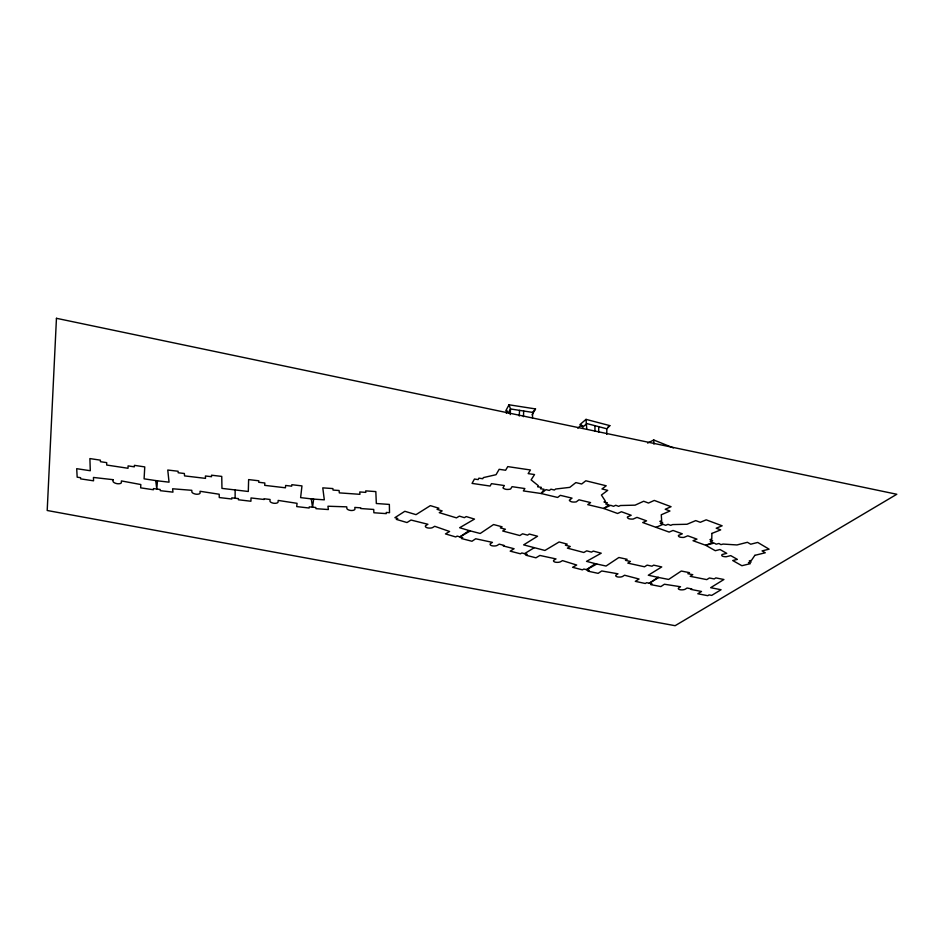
<?xml version="1.0" encoding="UTF-8"?>
<svg xmlns="http://www.w3.org/2000/svg" width="944" height="944" viewBox="0 0 944 944"><rect width="100%" height="100%" fill="white"/><g stroke="black" fill="none" stroke-linecap="round" stroke-linejoin="round"><path stroke-width="1.42" d="M235.115 498.231L235.15 489.936M606.768 434.382L606.827 428.788L609.848 425.626L586.023 419.372L579.899 424.647L582.814 427.042L586.861 423.585L606.827 428.788M598.661 432.293L598.744 426.688M594.909 431.325L595.003 425.709M586.767 429.19L586.023 419.372M532.463 418.062L532.687 412.41L535.519 408.929L509.017 404.787L505.819 410.723L508.368 412.858L510.492 408.953L509.017 404.787M523.448 416.67L523.684 411.006M519.271 416.033L519.519 410.369M510.232 414.617L510.492 408.953L532.687 412.41M506.303 413.189L507.494 410.982M532.097 414.805L535.519 408.929M577.787 428.163L581.421 425.036L583.368 426.641M607.759 427.349L609.848 425.626M524.51 553.656L534.316 547.673M647.619 443.066L653.755 439.987L673.367 447.893M656.009 527.342L663.03 524.345M653.755 439.987L653.909 444.117M113.044 479.67L113.032 481.393A4.673 1.805 9.9 0 0 116.749 483.611L117.622 483.741A4.673 1.805 9.9 0 0 121.363 482.644L121.398 480.921L140.821 484.543L140.656 487.847L153.365 489.747L153.447 488.579L160.15 489.476L160.303 490.668L172.953 492.143L172.61 488.78L191.785 490.314L191.903 492.048A4.59 1.794 8.5 0 0 195.679 494.125L196.529 494.231A4.59 1.794 8.6 0 0 200.093 493.004L200.01 491.281L219.185 494.231L219.268 497.547L231.811 499.01L231.799 497.842L238.431 498.609L238.419 499.777L250.915 501.24L251.021 497.948L264.096 499.482L264.131 498.774L270.067 499.47L269.972 501.17A4.519 1.794 7.2 0 0 273.477 503.211L274.326 503.317A4.519 1.794 7.2 0 0 278.055 502.114L278.197 500.426L297.065 503.329L296.711 506.586L309.113 508.025L309.266 506.881L315.803 507.494L315.98 508.674L328.359 509.548L327.946 506.232L346.731 506.845L346.896 508.568A4.484 1.794 5.7 0 0 350.637 510.456L351.487 510.515A4.484 1.794 5.7 0 0 354.944 509.135L354.814 507.424L360.714 507.837L360.761 508.545L373.73 509.453L373.883 512.757L386.273 513.63L386.238 512.462L389.518 512.698L389.353 504.426L376.326 503.506L375.83 491.6L365.729 490.88L365.824 492.379L359.77 491.954L359.935 494.326L339.321 492.874L339.085 490.502L333.043 490.078L332.878 488.567L322.777 487.859L324.311 499.848L311.284 498.928L312.535 507.27L313.656 499.152L300.617 497.618L301.962 485.9L291.849 484.697L291.696 486.172L285.631 485.464L285.43 487.8L264.709 485.358L264.827 482.998L258.739 482.278L258.809 480.791L248.626 479.587L248.307 491.482L221.958 488.39L221.746 476.413L211.503 475.198L211.55 476.708L205.414 475.977L205.521 478.372L184.552 475.894L184.363 473.499L178.204 472.767L178.074 471.245L167.761 470.029L169.047 482.172L155.725 480.614L156.798 489.086L157.459 480.838L144.09 478.832L144.762 466.914L134.378 465.333L134.319 466.843L128.089 465.888L128.03 468.271L106.707 465.038L106.696 462.643L100.418 461.687L100.394 460.165L89.892 458.572L90.294 470.737L76.7 468.684L77.172 477.18L80.582 477.688L80.641 478.879L93.55 480.815L93.456 477.452L113.044 479.67M711.882 533.431L711.776 538.906L709.959 539.638L712.602 540.605L710.277 541.526L712.826 542.458L705.687 545.278L693.038 540.711L696.955 539.13L687.81 535.814L683.975 537.384A5.369 2.077 -0.3 0 1 679.68 537.03A5.369 2.065 -0.3 0 1 678.476 535.401L682.3 533.82L673.025 530.457L669.143 532.086L642.722 522.539L646.569 520.864L636.964 517.371L633.2 519.047A5.463 2.195 0.5 0 1 628.787 518.681A5.463 2.195 0.4 0 1 627.418 516.958L631.17 515.271L621.423 511.742L617.6 513.477L603.806 508.486L587.758 504.651L590.555 502.586L578.979 499.813L576.288 501.854A5.558 2.301 1.5 0 1 571.722 501.866A5.546 2.301 1.4 0 1 569.35 500.202L572.017 498.137L560.335 495.34L557.644 497.453L541.195 493.523L523.354 490.915L524.876 488.555L512.061 486.667L510.621 488.992A5.605 2.372 2.7 0 1 506.208 489.381A5.605 2.372 2.7 0 1 502.951 487.871L504.367 485.546L491.482 483.658L490.089 486.042L472.047 483.399L474.443 479.045L478.124 479.587L478.915 478.16L482.726 478.726L483.352 477.605L496.037 474.702L499.175 469.298L505.606 470.254L507.766 466.607L530.445 469.982L528.156 473.605L534.54 474.549L531.106 479.882L538.328 485.7L537.608 486.797L541.372 487.34L540.44 488.732L544.063 489.275L541.195 493.523L545.986 489.641L549.349 490.443L550.918 489.181L554.388 490.019L555.627 489.027L569.787 487.364L575.864 482.585L581.669 484.001L585.811 480.779L606.201 485.782L601.977 488.957L607.7 490.361L601.411 495.034L605.293 501.004L603.995 501.96L607.358 502.774L605.694 503.99L608.939 504.78L603.806 508.486L610.685 505.3L613.506 506.314L615.759 505.276L618.65 506.338L620.42 505.524L635.1 505.158L643.666 501.252L648.481 503.046L654.275 500.426L671.054 506.704L665.225 509.264L669.933 511.011L661.272 514.787L661.65 520.592L659.856 521.359L662.641 522.374L660.352 523.365L665.709 525.312L668.01 524.333L670.759 525.348L672.565 524.581L686.996 524.262L695.728 520.604L700.295 522.292L706.195 519.837L722.136 525.796L716.213 528.215L720.685 529.879L711.882 533.431M56.451 318.305L47.2 510.492L675.113 625.695L896.8 494.267L56.451 318.305M754.87 555.332L751.459 560.347L749.312 560.866L751.212 561.963L748.462 562.624L750.303 563.674L741.89 565.716L732.709 560.535L737.37 559.391L730.75 555.627L726.16 556.759A5.251 1.947 -0.8 0 1 722.302 556.099A5.251 1.947 -0.8 0 1 722.148 554.506L726.738 553.349L719.989 549.514L715.304 550.706L705.687 545.278L714.207 543.083L716.154 544.192L718.939 543.484L720.945 544.629L723.104 544.074L736.969 544.948L747.424 542.293L750.704 544.216L757.737 542.434L769.089 549.172L762.079 550.895L765.265 552.771L754.87 555.332M469.121 530.587L459.893 536.9L457.191 536.098L455.716 536.947L445.462 533.915L449.592 531.496L434.712 526.292L432.6 527.566A4.39 1.723 4.3 0 1 427.538 527.885L426.83 527.672A4.39 1.723 4.2 0 1 425.803 525.548L427.903 524.274L411.006 520.038L406.994 522.539L396.338 519.389L397.743 518.492L394.911 517.654L404.834 511.294L416.009 514.645L430.358 505.63L438.877 508.226L437.072 509.347L442.146 510.893L439.267 512.663L456.459 517.867L459.374 516.132L464.365 517.654L466.218 516.569L474.49 519.094L459.645 527.731L470.348 530.929L459.893 536.9L462.702 537.632L461.392 538.517L471.965 541.254L475.693 538.764L492.426 542.375L490.467 543.65A4.283 1.64 3.1 0 0 491.612 545.656L492.32 545.833A4.283 1.64 3.1 0 0 497.217 545.408L499.199 544.145L504.12 545.42L503.305 545.939L514.079 548.735L510.197 551.154L520.439 553.798L521.82 552.96L527.2 554.352L525.808 555.19L535.932 557.81L539.897 555.45L556.016 558.919L553.939 560.134A4.213 1.569 2 0 0 554.848 562.034L555.52 562.211A4.213 1.569 2 0 0 560.417 561.81L562.506 560.618L576.678 565.019L572.595 567.297L582.401 569.846L583.864 569.043L589.162 570.294L587.9 571.144L598.142 573.35L601.729 570.967L617.966 573.81L616.078 575.026A4.154 1.499 1.1 0 0 617.211 576.819L617.895 576.973A4.154 1.499 1.1 0 0 622.651 576.442L624.55 575.226L639.053 579.026L635.312 581.351L645.295 583.498L646.628 582.684L651.95 583.77L650.711 584.607L660.871 586.578L664.411 584.242L680.53 586.743L678.677 587.935A4.118 1.451 0.2 0 0 679.81 589.658L680.494 589.788A4.118 1.451 0.2 0 0 685.202 589.209L687.079 588.018L691.846 588.95L691.067 589.434L701.51 591.475L697.817 593.752L707.764 595.688L709.086 594.885L711.705 595.393L721.051 589.729L710.655 587.687L723.906 579.51L715.859 577.905L714.219 578.932L709.381 577.976L706.785 579.616L690.206 576.324L692.754 574.672L687.869 573.704L689.474 572.654L681.297 571.037L668.635 579.439L657.98 577.35L649.26 583.25L658.735 577.504L648.304 575.226L661.732 566.931L653.661 565.149L651.985 566.199L647.136 565.126L644.504 566.789L627.831 563.131L630.415 561.444L625.506 560.37L627.123 559.296L618.898 557.491L606.048 566.034L595.31 563.698L586.448 569.704L596.773 564.052L586.543 561.361L601.222 553.196L593.292 551.084L591.475 552.11L586.708 550.848L583.817 552.488L567.415 548.145L570.27 546.482L565.432 545.195L567.214 544.133L559.108 541.974L544.924 550.458L523.637 544.877L537.549 536.239L529.277 534.033L527.554 535.13L522.575 533.808L519.849 535.543L502.715 531L505.406 529.242L500.355 527.897L502.043 526.787L493.57 524.534L480.201 533.49L469.121 530.587"/></g></svg>
